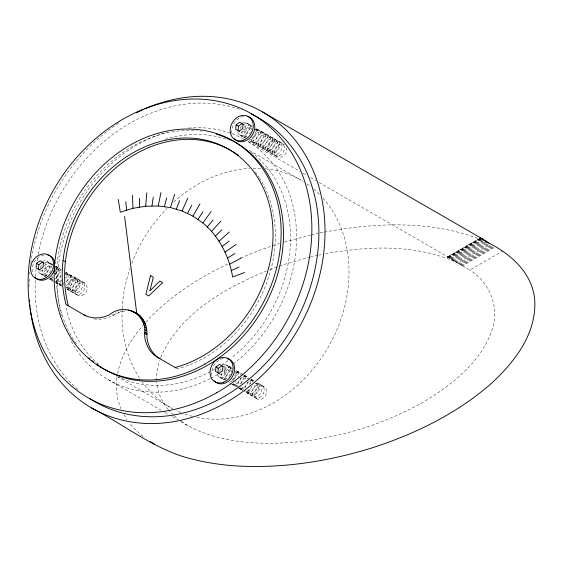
<?xml version="1.0" encoding="UTF-8"?>
<svg xmlns="http://www.w3.org/2000/svg" width="563" height="563" viewBox="0 0 563 563"><rect width="100%" height="100%" fill="white"/><g stroke="black" fill="none" stroke-linecap="round" stroke-linejoin="round"><path stroke-width="0.42" stroke-dasharray="2.81 2.11" d="M116.808 377.731L116.344 388.998L117.892 399.85L120.897 408.59M156.521 380.687L156.894 371.58L159.498 360.644M40.571 270.423L41.739 271.099L45.42 268.544L45.793 264.082L44.47 263.315M220.013 374.022L221.182 374.698L224.869 372.143L225.235 367.681L223.912 366.914M241.351 132.572L245.032 130.018L245.405 125.549L244.082 124.789M117.695 373.593C121.024 355.499 131.003 339.236 142.932 325.505M160.701 357.47C179.484 313.697 224.447 288.369 266.538 270.923M145.733 322.261C168.548 297.074 197.719 278.361 228.191 263.744M93.838 318.848A36.292 29.628 -60 0 0 111.516 316.307L118.899 312.451L125.915 310.931L124.747 310.255M488.072 244.265L456.614 262.428L447.402 256.988L479.535 238.438M447.515 257.08L480.457 238.065M447.712 257.228L480.718 238.17M448 257.418L479.577 239.184M448.38 257.65L480.45 239.134M448.838 257.931L480.908 239.416M449.38 258.248L482.611 239.064M482.526 239.824L450.456 258.34L447.388 256.946M319.003 182.447L451.09 258.762L482.414 240.675M451.09 258.762L451.786 259.212L483.11 241.126M451.786 259.212L452.532 259.691L483.11 242.041M452.532 259.691L453.321 260.197L486.129 241.253M453.321 260.197L454.144 260.718L486.96 241.773M454.144 260.718L454.995 261.253L485.573 243.603M454.995 261.253L455.868 261.802L487.192 243.716M455.868 261.802L457.635 262.9L488.958 244.814M457.635 262.9L458.521 263.435L489.845 245.355M458.521 263.435L459.387 263.963L491.457 245.454M459.387 263.963L460.231 264.476L491.555 246.39M460.231 264.476L461.048 264.962L492.372 246.883M461.048 264.962L461.829 265.426L493.153 247.34M461.829 265.426L462.554 265.856L493.878 247.769M462.554 265.856L469.859 270.071L502.675 251.126M240.408 258.03L259.564 250.303L279.347 243.49M269.797 269.607L278.636 266.419M279.438 266.144L288.228 263.118L309.544 257.249M284.406 242.034L310.677 235.074M311.529 234.87L318.355 233.279M310.368 257.059L317.821 255.313M318.644 255.123L321.128 254.539M320.065 232.878L323.486 232.259M324.344 232.111C375.838 222.484 431.089 220.168 480.689 239.486M325.273 253.793C368.589 245.876 415.635 243.969 456.614 262.428M180.681 421.511C215.08 443.123 257.565 445.467 296.997 441.955C341.171 437.296 384.571 424.052 423.249 402.095C452.068 384.874 481.231 362.206 492.294 329.2C499.782 307.116 489.381 282.126 469.859 270.071M246.756 122.903L251.668 125.739M255.454 129.279L276.595 141.482M243.272 129.004L245.032 130.018M249.606 139.413L270.74 151.623M239.732 135.064L244.645 137.907M277.179 156.69L249.092 140.469A7.023 5.736 -60 0 0 257.565 137.259A7.023 5.736 -60 0 0 256.116 128.308L284.202 144.522A7.023 5.736 -60 0 0 274.821 149.99A7.023 5.736 -60 0 0 281.19 157.105A7.023 5.736 -60 0 0 286.215 146.774M248.332 141.644L300.002 171.476M303.042 173.228L306.842 175.424M310.642 177.619L315.963 180.688M249.381 150.363L301.05 180.202M46.982 261.345L52.999 264.807M55.336 266.158L61.191 269.536A7.023 5.736 -60 0 0 56.652 269.297M84.591 283.055L65.871 272.246A7.023 5.736 -60 0 1 66.244 282.668M226.586 365.035L232.442 368.413M242.97 374.494L235.953 370.44A7.023 5.736 -60 0 1 238.142 377.71M244.145 375.169L247.65 377.196A7.023 5.736 -60 0 0 240.901 378.301A7.023 5.736 -60 0 0 238.149 385.549A7.023 5.736 -60 0 1 232.442 384.353M251.161 379.223L254.673 381.25M264.033 386.654L257.017 382.601A7.023 5.736 -60 0 1 256.749 393.657A7.023 5.736 -60 0 1 247.509 390.954M56.603 268.241L61.135 270.859M65.66 273.477L76.983 280.015M236.045 371.84L242.083 375.331M242.836 375.767L248.881 379.251M249.634 379.687L254.919 382.741M120.06 311.022L121.228 311.698M44.252 267.868L45.42 268.544M223.694 371.467L224.869 372.143M117.73 311.775L118.899 312.451M115.436 312.775L116.604 313.45M113.205 313.999L114.373 314.675M49.994 277.939L54.527 280.557M55.28 280.993L61.318 284.477M65.85 287.095L71.135 290.149M233.216 383.72L239.254 387.21M240.007 387.647L245.292 390.694M246.045 391.13L250.577 393.748M112.157 314.71L113.325 315.386M40.121 273.597L46.56 277.313M54.168 281.704L49.488 279.002A7.023 5.736 -60 0 0 52.436 279.614M55.336 282.38L62.943 286.771M77.574 295.216L65.871 288.46A7.023 5.736 -60 0 0 74.02 285.765A7.023 5.736 -60 0 0 73.697 276.883A7.023 5.736 -60 0 0 65.491 278.038M219.408 377.097L224.32 379.934M228.93 382.601L230.682 383.614M231.857 384.29L235.953 386.654A7.023 5.736 -60 0 1 233.941 384.402M238.874 388.343L242.97 390.708A7.023 5.736 -60 0 1 240.492 386.901M257.017 398.815L245.313 392.059A7.023 5.736 -60 0 0 252.069 390.954A7.023 5.736 -60 0 0 254.814 383.706A7.023 5.736 -60 0 1 261.901 389.476A7.023 5.736 -60 0 1 253.737 396.648A7.023 5.736 -60 0 1 250.88 387.168M176.367 368.188L177.542 368.864A121.707 99.369 -60 0 0 259.592 178.218M116.794 376.499L169.984 407.211M107.955 379.518L160.983 410.138M164.776 412.327L168.562 414.509M172.348 416.697L177.648 419.759M181.335 421.356L187.5 425.445M173.601 415.121L168.921 410.272M174.22 415.67L178.591 419.534M143.044 436.529L134.388 428.886L129.617 423.102M168.372 409.611C161.665 402.088 157.556 392.32 156.746 382.284M123.994 414.657L126.964 419.885M248.248 141.637A138.097 112.755 -60 0 1 234.046 363.388M230.577 366.02A138.097 112.755 -60 0 1 223.469 370.954M217.642 374.557A138.097 112.755 -60 0 1 210.942 378.245M210.189 378.625A138.097 112.755 -60 0 1 70.079 338.82M61.466 315.773A138.097 112.755 -60 0 1 167.598 131.939M188.535 128.111A138.097 112.755 -60 0 1 243.075 138.681M28.995 286.785A170.913 139.554 -60 0 1 29.234 279.114M29.572 274.068A170.913 139.554 -60 0 1 29.712 272.379M30.782 263.097A170.913 139.554 -60 0 1 119.743 122.354M55.54 269.163A5.848 4.778 -60 0 1 55.596 271.838M55.287 272.921A5.848 4.778 -60 0 1 54.794 273.956M52.929 276.06A5.848 4.778 -60 0 1 52 276.63M46.659 275.722A5.848 4.778 -60 0 1 46.518 269.177A5.848 4.778 -60 0 1 52.253 266.025M255.321 131.672A5.848 4.778 -60 0 1 251.119 138.308M246.263 137.196A5.848 4.778 -60 0 1 246.122 130.651A5.848 4.778 -60 0 1 251.865 127.498M235.095 373.276A5.848 4.778 -60 0 1 231.442 380.229M226.101 379.321A5.848 4.778 -60 0 1 225.96 372.776A5.848 4.778 -60 0 1 231.696 369.624M255.567 383.241A5.848 4.778 -60 0 1 258.255 389.673A5.848 4.778 -60 0 1 252.062 394.248A5.848 4.778 -60 0 1 248.564 388.414M57.44 267.657A7.023 5.736 -60 0 1 60.86 270.437M61.043 275.462A7.023 5.736 -60 0 1 56.363 280.599M51.824 280.353A7.023 5.736 -60 0 1 49.811 278.101M49.635 273.076A7.023 5.736 -60 0 1 51.451 269.923M65.259 272.978A7.023 5.736 -60 0 1 70.776 278.249A7.023 5.736 -60 0 1 65.73 286.004M61.191 285.758A7.023 5.736 -60 0 1 60.811 275.335M61.803 285.026A7.023 5.736 -60 0 1 56.286 279.748A7.023 5.736 -60 0 1 61.332 271.999M56.18 267.735A7.023 5.736 -60 0 1 54.935 275.448M53.021 277.214A7.023 5.736 -60 0 1 50.1 278.263M45.983 276.7A7.023 5.736 -60 0 1 45.751 268.6A7.023 5.736 -60 0 1 52.95 264.997M55.104 266.299A7.023 5.736 -60 0 1 59.052 272.358A7.023 5.736 -60 0 1 54.027 279.248M51.972 266.595A7.023 5.736 -60 0 0 47.003 275.187A7.023 5.736 -60 0 1 39.98 271.134M66.012 274.702A7.023 5.736 -60 0 1 73.113 279.6A7.023 5.736 -60 0 1 66.483 287.728M61.332 279.832A7.023 5.736 -60 0 0 61.043 283.302A7.023 5.736 -60 0 1 55.343 282.105M32.246 271.83A13.343 10.894 -60 0 1 44.695 254.786M42.605 261.183A7.023 5.736 -60 0 1 49.614 265.173A7.023 5.736 -60 0 1 44.794 273.787A7.023 5.736 -60 0 1 37.679 269.994M44.949 262.534A7.023 5.736 -60 0 1 52.028 268.305M40.269 267.671A7.023 5.736 -60 0 1 42.091 264.519M44.808 276.299A7.023 5.736 -60 0 1 42.612 269.023M44.428 265.87A7.023 5.736 -60 0 1 52.992 265.082M61.142 280.395A7.023 5.736 -60 0 1 55.575 282.239M52.999 280.754A7.023 5.736 -60 0 1 51.683 277.897M65.54 273.139A7.023 5.736 -60 0 1 65.723 278.164M55.054 274.104A7.023 5.736 -60 0 1 60.579 270.275M66.223 281.964A7.023 5.736 -60 0 1 75.512 277.826A7.023 5.736 -60 0 1 75.47 288.221A7.023 5.736 -60 0 1 66.195 287.559M255.503 129.04A7.023 5.736 -60 0 1 260.324 137.787A7.023 5.736 -60 0 1 250.268 140.877M249.444 133.973A7.023 5.736 -60 0 1 250.669 131.862M255.701 129.026A7.023 5.736 -60 0 1 255.285 135.803A7.023 5.736 -60 0 1 249.705 139.737M245.588 138.174A7.023 5.736 -60 0 1 245.243 130.271A7.023 5.736 -60 0 1 252.182 126.386M251.577 128.061A7.023 5.736 -60 0 0 246.608 136.661A7.023 5.736 -60 0 1 239.592 132.608M231.857 133.304A13.343 10.894 -60 0 1 244.3 116.259M242.808 122.467A7.023 5.736 -60 0 1 249.289 127.132A7.023 5.736 -60 0 1 244.075 135.38A7.023 5.736 -60 0 1 237.248 131.256M244.553 124.008A7.023 5.736 -60 0 1 251.64 129.779M240.084 128.568A7.023 5.736 -60 0 1 241.696 125.992M244.412 137.766A7.023 5.736 -60 0 1 242.217 130.496M244.032 127.344A7.023 5.736 -60 0 1 251.436 125.605M256.256 130.764A7.023 5.736 -60 0 1 263.28 134.817A7.023 5.736 -60 0 1 258.311 143.417A7.023 5.736 -60 0 1 251.288 139.364M236.889 371.256A7.023 5.736 -60 0 1 240.302 374.036M240.76 377.893A7.023 5.736 -60 0 1 231.266 383.952M229.078 376.675A7.023 5.736 -60 0 1 230.893 373.529M243.906 375.31A7.023 5.736 -60 0 1 247.326 378.09M247.783 381.953A7.023 5.736 -60 0 1 238.29 388.006M237.129 387.055A7.023 5.736 -60 0 1 235.932 381.306M235.623 371.334A7.023 5.736 -60 0 1 232.646 380.687M232.09 381.038A7.023 5.736 -60 0 1 230.337 381.735M225.425 380.299A7.023 5.736 -60 0 1 225.137 372.298A7.023 5.736 -60 0 1 232.202 368.554M231.414 370.194A7.023 5.736 -60 0 0 226.446 378.793A7.023 5.736 -60 0 1 219.422 374.74M250.134 381.003A7.023 5.736 -60 0 1 249.845 384.473M242.034 389.892A7.023 5.736 -60 0 1 239.465 388.407M251.161 379.497A7.023 5.736 -60 0 1 252.541 384.065M252.189 385.824A7.023 5.736 -60 0 1 244.377 391.243M240.781 383.431A7.023 5.736 -60 0 1 248.586 378.012M250.929 379.363A7.023 5.736 -60 0 1 254.342 382.143M243.3 389.807A7.023 5.736 -60 0 1 242.956 385.359M211.688 375.43A13.343 10.894 -60 0 1 224.137 358.385M222.842 364.543A7.023 5.736 -60 0 1 229.134 369.398A7.023 5.736 -60 0 1 223.842 377.534A7.023 5.736 -60 0 1 217.086 373.389M224.391 366.14A7.023 5.736 -60 0 1 231.28 373.079M219.711 371.27A7.023 5.736 -60 0 1 221.533 368.125M224.25 379.898A7.023 5.736 -60 0 1 221.892 373.199M223.87 369.476A7.023 5.736 -60 0 1 232.435 368.681M243.11 376.95A7.023 5.736 -60 0 1 239.662 384.74M236.094 372.896A7.023 5.736 -60 0 1 240.633 373.142M244.138 375.444A7.023 5.736 -60 0 1 245.517 380.011M233.476 380.546A7.023 5.736 -60 0 1 240.021 373.874M256.686 383.494A7.023 5.736 -60 0 1 253.709 392.854A7.023 5.736 -60 0 1 245.637 391.158M245.109 387.886A7.023 5.736 -60 0 1 253.273 380.715M249.613 384.339A7.023 5.736 -60 0 1 250.957 383.157M77.722 389.378A163.833 133.769 -60 0 1 35.286 279.755M35.469 276.349A163.833 133.769 -60 0 1 36.039 269.529M37.123 260.979A163.833 133.769 -60 0 1 37.679 257.558M38.298 254.138A163.833 133.769 -60 0 1 241.816 110.045M251.309 152.207A131.066 107.012 -60 0 1 231.14 358.117M227.846 360.623A131.066 107.012 -60 0 1 222.075 364.662M214.672 369.244A131.066 107.012 -60 0 1 118.469 377.062M98.891 364.613A131.066 107.012 -60 0 1 65.716 305.646M63.528 284.561A131.066 107.012 -60 0 1 63.506 282.83M164.91 139.385A131.066 107.012 -60 0 1 229.373 140.215M76.329 343.704A131.066 107.012 -60 0 1 76.568 203.651A131.066 107.012 -60 0 1 196.733 130.63M200.055 130.926A131.066 107.012 -60 0 1 201.702 131.116M306.976 183.946A131.066 107.012 -60 0 1 311.107 186.972M313.633 189.02A131.066 107.012 -60 0 1 319.622 194.538M322.986 198.12A131.066 107.012 -60 0 1 328.194 347.216A131.066 107.012 -60 0 1 196.473 417.253M192.476 416.331A131.066 107.012 -60 0 1 183.911 413.699M180.878 412.531A131.066 107.012 -60 0 1 176.191 410.469M173.052 408.907A131.066 107.012 -60 0 1 142.348 382.221M139.504 378.097A131.066 107.012 -60 0 1 122.136 309.664M122.178 308.791A131.066 107.012 -60 0 1 130.102 268.178M131.833 263.371A131.066 107.012 -60 0 1 167.035 208.345M173.721 201.948A131.066 107.012 -60 0 1 249.627 168.379M253.019 168.246A131.066 107.012 -60 0 1 260.599 168.365M265.588 168.766A131.066 107.012 -60 0 1 303.302 181.546M255.271 172.032A121.707 99.369 -60 0 1 259.135 177.507M275.328 151.447A5.848 4.778 -60 0 0 276.982 141.742A5.848 4.778 -60 0 0 268.692 146.464A5.848 4.778 -60 0 0 275.328 151.447M75.724 289.973A5.848 4.778 -60 0 0 77.377 280.268A5.848 4.778 -60 0 0 69.087 284.998A5.848 4.778 -60 0 0 75.724 289.973M75.09 291.409A7.023 5.736 -60 0 0 78.736 279.945A7.023 5.736 -60 0 0 68.355 283.886A7.023 5.736 -60 0 0 75.09 291.409M77.427 292.76A7.023 5.736 -60 0 0 81.079 281.296A7.023 5.736 -60 0 0 70.699 285.237A7.023 5.736 -60 0 0 77.427 292.76M79.77 294.111A7.023 5.736 -60 0 0 83.415 282.647A7.023 5.736 -60 0 0 73.035 286.588A7.023 5.736 -60 0 0 79.77 294.111M82.114 295.462A7.023 5.736 -60 0 0 85.759 284.005A7.023 5.736 -60 0 0 75.379 287.939A7.023 5.736 -60 0 0 82.114 295.462M262.991 146.12A7.023 5.736 -60 0 0 266.644 134.663A7.023 5.736 -60 0 0 256.264 138.604A7.023 5.736 -60 0 0 262.991 146.12M265.335 147.471A7.023 5.736 -60 0 0 268.98 136.014A7.023 5.736 -60 0 0 258.6 139.955A7.023 5.736 -60 0 0 265.335 147.471M267.671 148.822A7.023 5.736 -60 0 0 271.324 137.365A7.023 5.736 -60 0 0 260.943 141.306A7.023 5.736 -60 0 0 267.671 148.822M270.015 150.173A7.023 5.736 -60 0 0 273.66 138.716A7.023 5.736 -60 0 0 263.28 142.657A7.023 5.736 -60 0 0 270.015 150.173M260.655 144.768A7.023 5.736 -60 0 0 264.3 133.311A7.023 5.736 -60 0 0 253.92 137.252A7.023 5.736 -60 0 0 260.655 144.768M272.358 151.524A7.023 5.736 -60 0 0 276.004 140.067A7.023 5.736 -60 0 0 265.623 144.008A7.023 5.736 -60 0 0 272.358 151.524M274.695 152.876A7.023 5.736 -60 0 0 278.347 141.419A7.023 5.736 -60 0 0 267.967 145.36A7.023 5.736 -60 0 0 274.695 152.876M277.038 154.227A7.023 5.736 -60 0 0 280.684 142.77A7.023 5.736 -60 0 0 270.303 146.711A7.023 5.736 -60 0 0 277.038 154.227M279.375 155.578A7.023 5.736 -60 0 0 283.027 144.121A7.023 5.736 -60 0 0 272.647 148.062A7.023 5.736 -60 0 0 279.375 155.578M259.212 397.71A7.023 5.736 -60 0 0 262.858 386.253A7.023 5.736 -60 0 0 252.477 390.187A7.023 5.736 -60 0 0 259.212 397.71M261.556 399.061A7.023 5.736 -60 0 0 265.201 387.604A7.023 5.736 -60 0 0 254.821 391.538A7.023 5.736 -60 0 0 261.556 399.061"/><path stroke-width="0.84" d="M139.321 207.275L139.54 198.408M176.078 368.019L157.668 357.392A36.292 29.628 -60 0 1 144.543 335.372C148.203 314.858 125.106 301.529 109.173 314.956A36.292 29.628 -60 0 1 83.542 314.597M160.012 358.744A36.292 29.628 -60 0 1 146.88 336.723C147.795 327.004 143.959 316.153 134.416 312.071M43.808 262.935L40.142 260.817L36.461 263.371L36.088 267.84L39.755 269.951M38.432 269.191L38.805 264.723L42.485 262.168M43.457 262.731L43.084 267.193L39.403 269.747M118.251 199.541L120.306 212.195L132.959 208.317L145.683 206.234L146.802 192.835M223.251 366.534L219.584 364.416L215.903 366.97L215.53 371.439L219.197 373.558M243.413 124.402L239.754 122.291L236.073 124.845L235.7 129.314L239.359 131.425M217.874 372.79L218.247 368.322L221.928 365.767M238.036 130.665L238.409 126.196L242.09 123.642M222.899 366.33L222.526 370.792L218.845 373.346M243.061 124.198L242.688 128.667L239.008 131.221M151.968 206.107L153.242 197.149M145.683 206.234L158.252 205.981L160.941 192.553M164.354 206.776L166.662 197.873M158.252 205.981L170.455 207.571L174.671 194.341M176.268 209.274L179.569 200.576M170.455 207.571L182.081 210.977L187.746 198.169M187.507 213.553L191.744 205.214M182.081 210.977L192.926 216.129L199.949 203.968M197.873 219.535L202.976 211.695M244.638 272.506L232.646 277.052C229.176 256.32 219.155 236.467 202.821 222.948L211.076 211.639M207.198 227.128L213.081 219.922M211.575 231.316L220.928 221.048M215.312 236.2L221.878 229.753M219.056 241.084L229.338 232.04M222.089 246.587L229.211 241.006M225.123 252.097L236.171 244.426M227.403 258.121L234.975 253.505M229.683 264.153L241.295 257.995M231.168 270.606L239.05 267.031M133.382 311.93L136.76 313.422L124.592 216.459M480.457 238.065C483.751 239.366 486.516 241.647 489.564 243.406C512.457 255.159 533.907 274.969 534.85 302.437C535.603 335.112 513.878 362.924 490.859 383.839C456.607 413.805 414.91 434.038 371.847 447.937C326.709 461.927 279.1 469.078 231.836 465.629C214.799 464.123 197.887 461.21 181.546 456.107C149.089 445.192 121.749 423.496 91.551 407.943M485.243 241.379L487.333 242.428M262.464 111.91L483.272 239.395M482.195 239.303L489.43 243.483M236.073 124.845L238.409 126.196M63.063 260.387L65.399 261.739M132.439 311.079L134.775 312.43M136.267 313.288L138.604 314.64M130.342 310.326L132.678 311.677M137.963 314.731L140.307 316.082M128.153 309.826L129.321 310.502M139.49 316.371L141.834 317.722M140.841 318.208L143.185 319.559M141.996 320.213L144.332 321.564M142.946 322.367L145.282 323.718M143.678 324.654L146.014 326.005M36.461 263.371L38.805 264.723M215.903 366.97L218.247 368.322M144.184 327.054L146.528 328.405M144.466 329.538L146.809 330.889M144.522 332.079L146.859 333.43M144.438 333.345L146.774 334.696M85.879 315.949L66.012 304.477A121.707 99.369 -60 0 1 146.429 146.204A121.707 99.369 -60 0 1 272.056 218.733A121.707 99.369 -60 0 1 175.199 367.512M481.196 238.705L481.654 238.986M150.553 441.645L154.684 444.39M192.926 216.129L202.821 222.948M125.788 201.638L126.633 210.252M132.488 195.178L132.959 208.317M144.846 108.821A170.913 139.554 -60 0 1 322.409 201.807A170.913 139.554 -60 0 1 200.175 414.614A170.913 139.554 -60 0 1 30.17 308.482M29.973 306.772A170.913 139.554 -60 0 1 29.712 304.196M29.494 301.613A170.913 139.554 -60 0 1 29.375 299.889M136.246 112.86A170.913 139.554 -60 0 1 143.276 109.518M47.637 254.94A13.343 10.894 -60 0 1 55.019 263.195M55.047 267.284A13.343 10.894 -60 0 1 46.694 279.051A13.343 10.894 -60 0 1 34.751 277.263M247.241 116.414A13.343 10.894 -60 0 1 252.674 134.43A13.343 10.894 -60 0 1 234.356 138.737M227.079 358.547A13.343 10.894 -60 0 1 232.512 376.563A13.343 10.894 -60 0 1 214.193 380.862M251.168 113.965A163.833 133.769 -60 0 1 293.654 325.414A163.833 133.769 -60 0 1 89.869 398.597M216.178 134.107A131.066 107.012 -60 0 1 266.017 303.267A131.066 107.012 -60 0 1 96.386 364.106M93.761 362.1A131.066 107.012 -60 0 1 91.875 360.559M90.024 358.962A131.066 107.012 -60 0 1 88.82 357.871M68.348 305.829A121.707 99.369 -60 0 1 113.402 169.956A121.707 99.369 -60 0 1 238.325 155.36M150.476 275.589L145.901 294.315L148.723 295.948L162.665 282.626L159.857 281.007L149.807 291.015L153.34 277.242L150.476 275.589M44.069 278.657A13.343 10.894 -60 0 0 51.001 256.883A13.343 10.894 -60 0 0 31.275 264.364A13.343 10.894 -60 0 0 44.069 278.657M243.673 140.131A13.343 10.894 -60 0 0 250.605 118.357A13.343 10.894 -60 0 0 230.879 125.838A13.343 10.894 -60 0 0 243.673 140.131M223.511 382.256A13.343 10.894 -60 0 0 230.443 360.482A13.343 10.894 -60 0 0 210.717 367.963A13.343 10.894 -60 0 0 223.511 382.256M216.438 392.883A163.833 133.769 -60 0 0 262.865 121.228A163.833 133.769 -60 0 0 30.655 253.505A163.833 133.769 -60 0 0 216.438 392.883M204.805 364.127A131.066 107.012 -60 0 0 241.949 146.802A131.066 107.012 -60 0 0 56.18 252.625A131.066 107.012 -60 0 0 204.805 364.127"/></g></svg>
